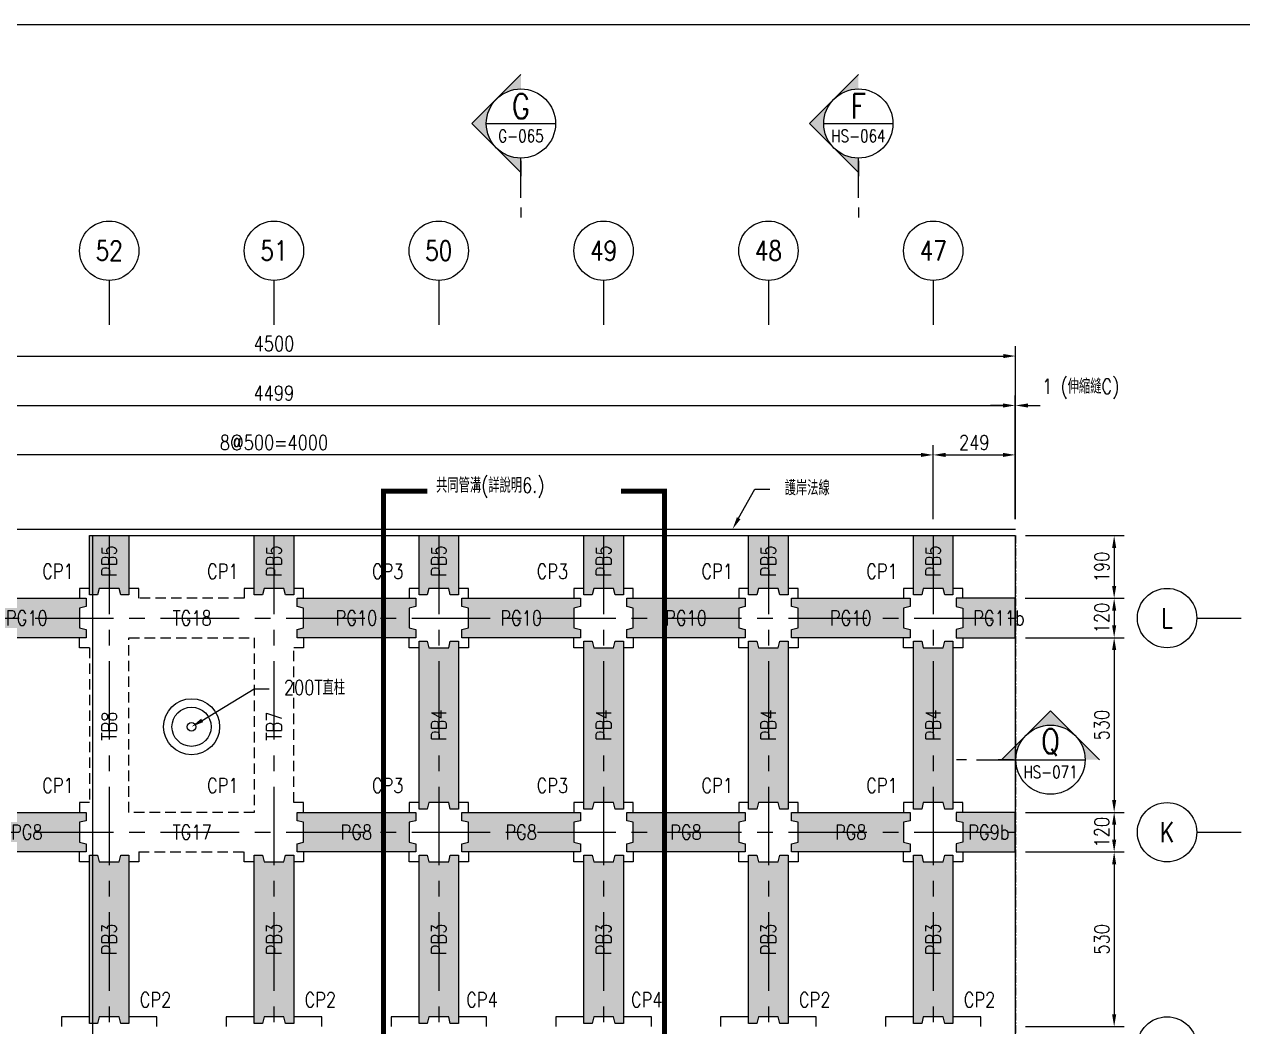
# Model space of a CAD drawing. Extents: x -3697 to 31808, y -9561 to -1274.
# Drawn here: x 22544 to 26240, y -4315 to -1274 of the extents above; entities that cross this region are included whole.
import ezdxf
from ezdxf import colors
from ezdxf.entities.mleader import LeaderData, LeaderLine
from ezdxf.enums import TextEntityAlignment as Align
from ezdxf.math import Vec2, Vec3

# ---------------------------------------------------------------- set-up
doc = ezdxf.new("R2010")
doc.units = 0
doc.header["$LTSCALE"] = 0.05
doc.linetypes.add('CENTER', pattern=[50.8, 31.75, -6.35, 6.35, -6.35])
doc.linetypes.add('DASHED', pattern=[19.05, 12.7, -6.35])
doc.layers.get('0').update_dxf_attribs({"linetype": 'CONTINUOUS'})
doc.layers.get('Defpoints').update_dxf_attribs({"linetype": 'CONTINUOUS'})
for name, color, linetype in [('DIM_03', 1, 'CONTINUOUS'), ('HB_0', 7, 'CONTINUOUS'), ('HB_DIM', 1, 'CONTINUOUS'), ('HB_SYMBOLS', 7, 'CONTINUOUS'), ('場鑄梁', 4, 'CONTINUOUS'), ('場鑄梁_TXT', 2, 'CONTINUOUS'), ('場鑄梁_虛線', 4, 'CONTINUOUS'), ('底圖', 7, 'CONTINUOUS'), ('直柱', 5, 'CONTINUOUS'), ('預鑄梁', 7, 'CONTINUOUS'), ('預鑄梁_HATCH', 253, 'CONTINUOUS'), ('預鑄梁_TXT', 2, 'CONTINUOUS'), ('預鑄梁_外緣', 7, 'CONTINUOUS'), ('預鑄樁帽', 6, 'CONTINUOUS'), ('預鑄樁帽_TXT', 2, 'CONTINUOUS')]:
    doc.layers.add(name, color=color, linetype=linetype)
doc.layers.get('預鑄樁帽').off()
doc.styles.get("Standard").update_dxf_attribs({"font": 'ROMANS.shx', "width": 0.8, "bigfont": 'lchinap.shx'})
doc.styles.add('結構平面-V3$0$STANDARD', font='ROMANS', dxfattribs={"width": 0.8, "bigfont": 'LCHINA.shx'})
doc.dimstyles.new('150cm', dxfattribs={"dimscale": 15, "dimtxt": 3, "dimasz": 2.5, "dimexe": 2, "dimexo": 2, "dimgap": 1, "dimtad": 1, "dimdsep": 46, "dimtxsty": 'Standard', "dimcen": 0, "dimclrt": 2, "dimadec": 0, "dimazin": 0, "dimtfac": 1, "dimtix": 1, "dimtmove": 2, "dimatfit": 3, "dimfxl": 0, "dimtolj": 1, "dimtzin": 0, "dimarcsym": 0})

# ---------------------------------------------------------------- blocks, each defined once
blk = doc.blocks.new('*D70')
at = {"layer": 'Defpoints', "color": 0}
for p in [(25549.9, -2580.3), (25300.9, -2805.3), (25549.9, -2805.3)]:
    blk.add_point(p, dxfattribs=at)
at = {"layer": 'HB_DIM', "color": 0, "lineweight": -2}
for p, q in [((25300.9, -2775.3), (25300.9, -2550.3)), ((25549.9, -2775.3), (25549.9, -2550.3)), ((25338.4, -2580.3), (25512.4, -2580.3))]:
    blk.add_line(p, q, dxfattribs=at)
at = {"layer": 'HB_DIM', "color": 0}
for points in [[(25338.4, -2574.1), (25338.4, -2586.6), (25300.9, -2580.3)], [(25512.4, -2574.1), (25512.4, -2586.6), (25549.9, -2580.3)]]:
    blk.add_solid(points, dxfattribs=at)
at = {"layer": 'HB_DIM', "color": 2, "insert": (25425.4, -2542.8), "char_height": 45, "attachment_point": 5}
blk.add_mtext('\\A1;249', dxfattribs=at)
blk = doc.blocks.new('*D71')
at = {"layer": 'Defpoints', "color": 0}
for p in [(25549.9, -2430.3), (21050.9, -2805.3), (25549.9, -2805.3)]:
    blk.add_point(p, dxfattribs=at)
at = {"layer": 'HB_DIM', "color": 0, "lineweight": -2}
for p, q in [((21050.9, -2775.3), (21050.9, -2400.3)), ((25549.9, -2775.3), (25549.9, -2400.3)), ((21088.4, -2430.3), (25512.4, -2430.3))]:
    blk.add_line(p, q, dxfattribs=at)
at = {"layer": 'HB_DIM', "color": 0}
for points in [[(21088.4, -2424.1), (21088.4, -2436.6), (21050.9, -2430.3)], [(25512.4, -2424.1), (25512.4, -2436.6), (25549.9, -2430.3)]]:
    blk.add_solid(points, dxfattribs=at)
at = {"layer": 'HB_DIM', "color": 2, "insert": (23300.4, -2392.8), "char_height": 45, "attachment_point": 5}
blk.add_mtext('\\A1;4499', dxfattribs=at)
blk = doc.blocks.new('*D72')
at = {"layer": 'Defpoints', "color": 0}
for p in [(25550.9, -2430.3), (25549.9, -2805.3), (25550.9, -2805.3)]:
    blk.add_point(p, dxfattribs=at)
at = {"layer": 'HB_DIM', "color": 0, "lineweight": -2}
for p, q in [((25549.9, -2775.3), (25549.9, -2400.3)), ((25550.9, -2775.3), (25550.9, -2400.3)), ((25512.4, -2430.3), (25474.9, -2430.3)), ((25549.9, -2430.3), (25550.9, -2430.3)), ((25588.4, -2430.3), (25625.9, -2430.3))]:
    blk.add_line(p, q, dxfattribs=at)
at = {"layer": 'HB_DIM', "color": 0}
for points in [[(25512.4, -2424.1), (25512.4, -2436.6), (25549.9, -2430.3)], [(25588.4, -2424.1), (25588.4, -2436.6), (25550.9, -2430.3)]]:
    blk.add_solid(points, dxfattribs=at)
at = {"layer": 'HB_DIM', "color": 2, "insert": (25748.5, -2379.7), "char_height": 45, "attachment_point": 5}
blk.add_mtext('\\A1;1 (伸縮縫C)', dxfattribs=at)
blk = doc.blocks.new('*D73')
at = {"layer": 'Defpoints', "color": 0}
for p in [(25550.9, -2280.3), (21050.9, -2805.3), (25550.9, -2805.3)]:
    blk.add_point(p, dxfattribs=at)
at = {"layer": 'HB_DIM', "color": 0, "lineweight": -2}
for p, q in [((21050.9, -2775.3), (21050.9, -2250.3)), ((25550.9, -2775.3), (25550.9, -2250.3)), ((21088.4, -2280.3), (25513.4, -2280.3))]:
    blk.add_line(p, q, dxfattribs=at)
at = {"layer": 'HB_DIM', "color": 0}
for points in [[(21088.4, -2274.1), (21088.4, -2286.6), (21050.9, -2280.3)], [(25513.4, -2274.1), (25513.4, -2286.6), (25550.9, -2280.3)]]:
    blk.add_solid(points, dxfattribs=at)
at = {"layer": 'HB_DIM', "color": 2, "insert": (23300.9, -2242.8), "char_height": 45, "attachment_point": 5}
blk.add_mtext('\\A1;4500', dxfattribs=at)
blk = doc.blocks.new('*D84')
at = {"layer": 'Defpoints', "color": 0}
for p in [(21300.9, -2580.3), (21300.9, -2805.3), (25300.9, -2805.3)]:
    blk.add_point(p, dxfattribs=at)
at = {"layer": 'HB_DIM', "color": 0, "lineweight": -2}
for p, q in [((21300.9, -2775.3), (21300.9, -2550.3)), ((25300.9, -2775.3), (25300.9, -2550.3)), ((25263.4, -2580.3), (21338.4, -2580.3))]:
    blk.add_line(p, q, dxfattribs=at)
at = {"layer": 'HB_DIM', "color": 0}
for points in [[(21338.4, -2574.1), (21338.4, -2586.6), (21300.9, -2580.3)], [(25263.4, -2574.1), (25263.4, -2586.6), (25300.9, -2580.3)]]:
    blk.add_solid(points, dxfattribs=at)
at = {"layer": 'HB_DIM', "color": 2, "insert": (23300.9, -2542.8), "char_height": 45, "attachment_point": 5}
blk.add_mtext('\\A1;8@500=4000', dxfattribs=at)
blk = doc.blocks.new('*D178')
at = {"layer": 'Defpoints', "color": 0}
for p in [(25550.9, -2825.3), (25549.9, -3015.3), (25849.9, -3015.3)]:
    blk.add_point(p, dxfattribs=at)
at = {"layer": 'HB_DIM', "color": 0, "lineweight": -2}
for p, q in [((25580.9, -2825.3), (25879.9, -2825.3)), ((25849.9, -2862.8), (25849.9, -2977.8)), ((25579.9, -3015.3), (25879.9, -3015.3))]:
    blk.add_line(p, q, dxfattribs=at)
at = {"layer": 'HB_DIM', "color": 0}
for points in [[(25843.7, -2862.8), (25856.2, -2862.8), (25849.9, -2825.3)], [(25843.7, -2977.8), (25856.2, -2977.8), (25849.9, -3015.3)]]:
    blk.add_solid(points, dxfattribs=at)
at = {"layer": 'HB_DIM', "color": 2, "insert": (25812.4, -2920.3), "char_height": 45, "attachment_point": 5, "rotation": 90}
blk.add_mtext('\\A1;190', dxfattribs=at)
blk = doc.blocks.new('*D179')
at = {"layer": 'Defpoints', "color": 0}
for p in [(25549.9, -3015.3), (25550.9, -3135.3), (25849.9, -3135.3)]:
    blk.add_point(p, dxfattribs=at)
at = {"layer": 'HB_DIM', "color": 0, "lineweight": -2}
for p, q in [((25579.9, -3015.3), (25879.9, -3015.3)), ((25849.9, -3052.8), (25849.9, -3097.8)), ((25580.9, -3135.3), (25879.9, -3135.3))]:
    blk.add_line(p, q, dxfattribs=at)
at = {"layer": 'HB_DIM', "color": 0}
for points in [[(25843.7, -3052.8), (25856.2, -3052.8), (25849.9, -3015.3)], [(25843.7, -3097.8), (25856.2, -3097.8), (25849.9, -3135.3)]]:
    blk.add_solid(points, dxfattribs=at)
at = {"layer": 'HB_DIM', "color": 2, "insert": (25812.4, -3075.3), "char_height": 45, "attachment_point": 5, "rotation": 90}
blk.add_mtext('\\A1;120', dxfattribs=at)
blk = doc.blocks.new('*D180')
at = {"layer": 'Defpoints', "color": 0}
for p in [(25550.9, -3135.3), (25550.9, -3665.3), (25849.9, -3665.3)]:
    blk.add_point(p, dxfattribs=at)
at = {"layer": 'HB_DIM', "color": 0, "lineweight": -2}
for p, q in [((25580.9, -3135.3), (25879.9, -3135.3)), ((25849.9, -3172.8), (25849.9, -3627.8)), ((25580.9, -3665.3), (25879.9, -3665.3))]:
    blk.add_line(p, q, dxfattribs=at)
at = {"layer": 'HB_DIM', "color": 0}
for points in [[(25843.7, -3172.8), (25856.2, -3172.8), (25849.9, -3135.3)], [(25843.7, -3627.8), (25856.2, -3627.8), (25849.9, -3665.3)]]:
    blk.add_solid(points, dxfattribs=at)
at = {"layer": 'HB_DIM', "color": 2, "insert": (25812.4, -3400.3), "char_height": 45, "attachment_point": 5, "rotation": 90}
blk.add_mtext('\\A1;530', dxfattribs=at)
blk = doc.blocks.new('*D181')
at = {"layer": 'Defpoints', "color": 0}
for p in [(25550.9, -3665.3), (25550.9, -3785.3), (25849.9, -3785.3)]:
    blk.add_point(p, dxfattribs=at)
at = {"layer": 'HB_DIM', "color": 0, "lineweight": -2}
for p, q in [((25580.9, -3665.3), (25879.9, -3665.3)), ((25849.9, -3702.8), (25849.9, -3747.8)), ((25580.9, -3785.3), (25879.9, -3785.3))]:
    blk.add_line(p, q, dxfattribs=at)
at = {"layer": 'HB_DIM', "color": 0}
for points in [[(25843.7, -3702.8), (25856.2, -3702.8), (25849.9, -3665.3)], [(25843.7, -3747.8), (25856.2, -3747.8), (25849.9, -3785.3)]]:
    blk.add_solid(points, dxfattribs=at)
at = {"layer": 'HB_DIM', "color": 2, "insert": (25812.4, -3725.3), "char_height": 45, "attachment_point": 5, "rotation": 90}
blk.add_mtext('\\A1;120', dxfattribs=at)
blk = doc.blocks.new('*D182')
at = {"layer": 'Defpoints', "color": 0}
for p in [(25550.9, -3785.3), (25550.9, -4315.3), (25849.9, -4315.3)]:
    blk.add_point(p, dxfattribs=at)
at = {"layer": 'HB_DIM', "color": 0, "lineweight": -2}
for p, q in [((25580.9, -3785.3), (25879.9, -3785.3)), ((25849.9, -3822.8), (25849.9, -4277.8)), ((25580.9, -4315.3), (25879.9, -4315.3))]:
    blk.add_line(p, q, dxfattribs=at)
at = {"layer": 'HB_DIM', "color": 0}
for points in [[(25843.7, -3822.8), (25856.2, -3822.8), (25849.9, -3785.3)], [(25843.7, -4277.8), (25856.2, -4277.8), (25849.9, -4315.3)]]:
    blk.add_solid(points, dxfattribs=at)
at = {"layer": 'HB_DIM', "color": 2, "insert": (25812.4, -4050.3), "char_height": 45, "attachment_point": 5, "rotation": 90}
blk.add_mtext('\\A1;530', dxfattribs=at)
blk = doc.blocks.new('gr_t')
at = {"layer": 'HB_SYMBOLS', "color": 4, "linetype": 'Continuous'}
blk.add_line((0, -6), (0, -15), dxfattribs=at)
blk.add_circle((0, 0), 6, dxfattribs=at)
at = {"layer": 'HB_SYMBOLS', "color": 4, "linetype": 'Continuous', "width": 0.8}
blk.add_attdef('A', text='', height=4.5, dxfattribs=at).set_placement((0, 0), align=Align.MIDDLE)
blk = doc.blocks.new('Boll200T')
at = {"color": 0, "linetype": 'Continuous'}
for radius in [0.85, 0.13]:
    blk.add_circle((0, 0), radius, dxfattribs=at)
at = {"color": 0}
blk.add_circle((0, 0), 0.595, dxfattribs=at)
blk = doc.blocks.new('PG8')
at = {"layer": '預鑄梁_HATCH'}
blk.add_hatch(color=256, dxfattribs=at).paths.add_polyline_path([(0, 25), (0, 0), (360, 0), (360, 25), (340, 30), (340, 90), (360, 95), (360, 120), (0, 120), (0, 95), (20, 90), (20, 30)])
at = {"layer": '預鑄梁', "linetype": 'DASHED', "ltscale": 50}
blk.add_lwpolyline([(0, 0), (0, 25), (20, 30), (20, 90), (0, 95), (0, 120), (360, 120), (360, 95), (340, 90), (340, 30), (360, 25), (360, 0), (0, 0)], dxfattribs=at)
at = {"layer": '預鑄梁_外緣'}
blk.add_lwpolyline([(0, 0), (0, 25), (20, 30), (20, 90), (0, 95), (0, 120), (360, 120), (360, 95), (340, 90), (340, 30), (360, 25), (360, 0), (0, 0)], dxfattribs=at)
at = {"layer": '預鑄梁_TXT', "linetype": 'Continuous', "style": '結構平面-V3$0$STANDARD', "width": 0.8}
blk.add_text('PG8', height=45, rotation=0, dxfattribs=at).set_placement((180, 60), align=Align.MIDDLE)
blk = doc.blocks.new('PG10')
at = {"layer": '預鑄梁_HATCH'}
blk.add_hatch(color=256, dxfattribs=at).paths.add_polyline_path([(0, 25), (0, 0), (360, 0), (360, 25), (340, 30), (340, 90), (360, 95), (360, 120), (0, 120), (0, 95), (20, 90), (20, 30)])
at = {"layer": '預鑄梁', "linetype": 'DASHED', "ltscale": 50}
blk.add_lwpolyline([(0, 0), (0, 25), (20, 30), (20, 90), (0, 95), (0, 120), (360, 120), (360, 95), (340, 90), (340, 30), (360, 25), (360, 0), (0, 0)], dxfattribs=at)
at = {"layer": '預鑄梁_外緣'}
blk.add_lwpolyline([(0, 0), (0, 25), (20, 30), (20, 90), (0, 95), (0, 120), (360, 120), (360, 95), (340, 90), (340, 30), (360, 25), (360, 0), (0, 0)], dxfattribs=at)
at = {"layer": '預鑄梁_TXT', "linetype": 'Continuous', "style": '結構平面-V3$0$STANDARD', "width": 0.8}
blk.add_text('PG10', height=45, rotation=0, dxfattribs=at).set_placement((180, 60), align=Align.MIDDLE)
blk = doc.blocks.new('PB3')
at = {"layer": '預鑄梁_HATCH'}
blk.add_hatch(color=256, dxfattribs=at).paths.add_polyline_path([(-25, 0), (0, 0), (0, 510), (-25, 510), (-30, 490), (-90, 490), (-95, 510), (-120, 510), (-120, 0), (-95, 0), (-90, 20), (-30, 20)])
at = {"layer": '預鑄梁', "linetype": 'DASHED', "ltscale": 50}
blk.add_lwpolyline([(0, 0), (-25, 0), (-30, 20), (-90, 20), (-95, 0), (-120, 0), (-120, 510), (-95, 510), (-90, 490), (-30, 490), (-25, 510), (0, 510), (0, 0)], dxfattribs=at)
at = {"layer": '預鑄梁_外緣'}
blk.add_lwpolyline([(0, 0), (-25, 0), (-30, 20), (-90, 20), (-95, 0), (-120, 0), (-120, 510), (-95, 510), (-90, 490), (-30, 490), (-25, 510), (0, 510), (0, 0)], dxfattribs=at)
at = {"layer": '預鑄梁_TXT', "linetype": 'Continuous', "style": '結構平面-V3$0$STANDARD', "width": 0.8}
blk.add_text('PB3', height=45, rotation=90, dxfattribs=at).set_placement((-60, 255), align=Align.MIDDLE)
blk = doc.blocks.new('PB4')
at = {"layer": '預鑄梁_HATCH'}
blk.add_hatch(color=256, dxfattribs=at).paths.add_polyline_path([(-25, 0), (0, 0), (0, 510), (-25, 510), (-30, 490), (-90, 490), (-95, 510), (-120, 510), (-120, 0), (-95, 0), (-90, 20), (-30, 20)])
at = {"layer": '預鑄梁', "linetype": 'DASHED', "ltscale": 50}
blk.add_lwpolyline([(0, 0), (-25, 0), (-30, 20), (-90, 20), (-95, 0), (-120, 0), (-120, 510), (-95, 510), (-90, 490), (-30, 490), (-25, 510), (0, 510), (0, 0)], dxfattribs=at)
at = {"layer": '預鑄梁_外緣'}
blk.add_lwpolyline([(0, 0), (-25, 0), (-30, 20), (-90, 20), (-95, 0), (-120, 0), (-120, 510), (-95, 510), (-90, 490), (-30, 490), (-25, 510), (0, 510), (0, 0)], dxfattribs=at)
at = {"layer": '預鑄梁_TXT', "linetype": 'Continuous', "style": '結構平面-V3$0$STANDARD', "width": 0.8}
blk.add_text('PB4', height=45, rotation=90, dxfattribs=at).set_placement((-60, 255), align=Align.MIDDLE)
blk = doc.blocks.new('PB5')
at = {"layer": '預鑄梁_HATCH'}
blk.add_hatch(color=256, dxfattribs=at).paths.add_polyline_path([(0, 180), (-120, 180), (-120, 0), (-95, 0), (-90, 20), (-30, 20), (-25, 0), (0, 0)])
at = {"layer": '預鑄梁', "linetype": 'DASHED', "ltscale": 50}
blk.add_lwpolyline([(0, 0), (-25, 0), (-30, 20), (-90, 20), (-95, 0), (-120, 0), (-120, 180), (0, 180), (0, 0)], dxfattribs=at)
at = {"layer": '預鑄梁_外緣'}
blk.add_lwpolyline([(0, 0), (-25, 0), (-30, 20), (-90, 20), (-95, 0), (-120, 0), (-120, 180), (0, 180), (0, 0)], dxfattribs=at)
at = {"layer": '預鑄梁_TXT', "linetype": 'Continuous', "style": '結構平面-V3$0$STANDARD', "width": 0.8}
blk.add_text('PB5', height=45, rotation=90, dxfattribs=at).set_placement((-60, 102.7), align=Align.MIDDLE)
blk = doc.blocks.new('CP1')
at = {"layer": '預鑄樁帽_TXT', "linetype": 'Continuous', "width": 0.8}
blk.add_text('CP1', height=45, dxfattribs=at).set_placement((-255.3, 241.6), align=Align.MIDDLE)
blk = doc.blocks.new('CP3')
at = {"layer": '預鑄樁帽_TXT', "linetype": 'Continuous', "width": 0.8}
blk.add_text('CP3', height=45, dxfattribs=at).set_placement((-255.3, 241.6), align=Align.MIDDLE)
blk = doc.blocks.new('CP4')
at = {"layer": '預鑄樁帽_TXT', "linetype": 'Continuous', "width": 0.8}
blk.add_text('CP4', height=45, dxfattribs=at).set_placement((-24.1, 241.6), align=Align.MIDDLE)
blk = doc.blocks.new('CP2')
at = {"layer": '預鑄樁帽_TXT', "linetype": 'Continuous', "width": 0.8}
blk.add_text('CP2', height=45, dxfattribs=at).set_placement((-14.5, 241.6), align=Align.MIDDLE)
blk = doc.blocks.new('PG9b')
at = {"layer": '預鑄梁_HATCH'}
blk.add_hatch(color=256, dxfattribs=at).paths.add_polyline_path([(0, 120), (0, 0), (-179, 0), (-179, 25), (-159, 30), (-159, 90), (-179, 95), (-179, 120)])
at = {"layer": '預鑄梁', "linetype": 'DASHED', "ltscale": 50}
blk.add_lwpolyline([(0, 0), (0, 120), (-179, 120), (-179, 95), (-159, 90), (-159, 30), (-179, 25), (-179, 0)], close=True, dxfattribs=at)
at = {"layer": '預鑄梁_外緣'}
blk.add_lwpolyline([(0, 0), (0, 120), (-179, 120), (-179, 95), (-159, 90), (-159, 30), (-179, 25), (-179, 0)], close=True, dxfattribs=at)
at = {"layer": '預鑄梁_TXT', "linetype": 'Continuous', "style": '結構平面-V3$0$STANDARD', "width": 0.8}
blk.add_text('PG9b', height=45, rotation=360, dxfattribs=at).set_placement((-80.1, 60), align=Align.MIDDLE)
blk = doc.blocks.new('PG11b')
at = {"layer": '預鑄梁_HATCH'}
blk.add_hatch(color=256, dxfattribs=at).paths.add_polyline_path([(0, 120), (0, 0), (-179, 0), (-179, 25), (-159, 30), (-159, 90), (-179, 95), (-179, 120)])
at = {"layer": '預鑄梁', "linetype": 'DASHED', "ltscale": 50}
blk.add_lwpolyline([(0, 0), (0, 120), (-179, 120), (-179, 95), (-159, 90), (-159, 30), (-179, 25), (-179, 0)], close=True, dxfattribs=at)
at = {"layer": '預鑄梁_外緣'}
blk.add_lwpolyline([(0, 0), (0, 120), (-179, 120), (-179, 95), (-159, 90), (-159, 30), (-179, 25), (-179, 0)], close=True, dxfattribs=at)
at = {"layer": '預鑄梁_TXT', "linetype": 'Continuous', "style": '結構平面-V3$0$STANDARD', "width": 0.8}
blk.add_text('PG11b', height=45, rotation=360, dxfattribs=at).set_placement((-49.5, 60), align=Align.MIDDLE)
blk = doc.blocks.new('SEC2U0-n')
at = {"color": 2, "linetype": 'Continuous'}
for p, q in [((-9.9, 0), (0, 9.9)), ((0, 9.9), (9.9, 0)), ((-7.51, 0), (-10.62, 0))]:
    blk.add_line(p, q, dxfattribs=at)
at = {"color": 3}
for p, q in [((-17, 0), (-19, 0)), ((-15, 0), (-7, 0))]:
    blk.add_line(p, q, dxfattribs=at)
at = {"color": 2, "linetype": 'Continuous'}
blk.add_circle((0, 0), 7, dxfattribs=at)
for points in [[(0, 9.9), (-3.5, 6.06), (-4.95, 4.95), (-4.26, 5.55)], [(0, 9.9), (-1.81, 6.76), (-3.5, 6.06), (-1.81, 6.76)], [(0, 9.9), (0, 7), (-1.81, 6.76), (-0.91, 6.94)], [(0, 9.9), (3.5, 6.06), (4.95, 4.95), (4.26, 5.55)], [(0, 9.9), (1.81, 6.76), (3.5, 6.06), (1.81, 6.76)], [(0, 9.9), (0, 7), (1.81, 6.76), (0.91, 6.94)], [(-9.9, 0), (-6.06, 3.5), (-4.95, 4.95), (-5.55, 4.26)], [(9.9, 0), (6.06, 3.5), (4.95, 4.95), (5.55, 4.26)], [(-9.9, 0), (-6.76, 1.81), (-6.06, 3.5), (-6.76, 1.81)], [(9.9, 0), (6.76, 1.81), (6.06, 3.5), (6.76, 1.81)], [(-9.9, 0), (-7, 0), (-6.76, 1.81), (-6.94, 0.91)], [(9.9, 0), (7, 0), (6.76, 1.81), (6.94, 0.91)]]:
    blk.add_solid(points, dxfattribs=at)
blk = doc.blocks.new('ST-n')
at = {"color": 2}
blk.add_line((-7, 0), (7, 0), dxfattribs=at)
blk.add_circle((0, 0), 7, dxfattribs=at)
at = {"color": 3, "width": 0.8}
blk.add_attdef('A', text='', height=4.5, dxfattribs=at).set_placement((0, 3.5), align=Align.MIDDLE)
at = {"color": 1, "width": 0.8}
blk.add_attdef('HB2002', text='', height=2.5, dxfattribs=at).set_placement((0, -2.5), align=Align.MIDDLE)
blk = doc.blocks.new('碼頭結構總配置圖')
at = {"layer": 'Defpoints', "color": 217}
blk.add_lwpolyline([(31807.6, -8226.3), (28815.1, -8226.3), (28815.1, -9561.3), (19972.6, -9561.3), (19972.6, -1273.8), (31807.6, -1273.8)], close=True, dxfattribs=at)
at = {"layer": '場鑄梁', "linetype": 'DASHED', "ltscale": 50}
for p, q in [((23210.9, -3015.3), (22890.9, -3015.3)), ((22740.9, -3165.3), (22740.9, -3635.3)), ((23360.9, -3635.3), (23360.9, -3165.3)), ((22890.9, -3785.3), (23210.9, -3785.3))]:
    blk.add_line(p, q, dxfattribs=at)
at = {"layer": '場鑄梁'}
for points in [[(22740.9, -2985.3), (22710.9, -2985.3), (22710.9, -3015.3)], [(22890.9, -3015.3), (22890.9, -2985.3), (22860.9, -2985.3)], [(23240.9, -2985.3), (23210.9, -2985.3), (23210.9, -3015.3)], [(23390.9, -3015.3), (23390.9, -2985.3), (23360.9, -2985.3)], [(23740.9, -2985.3), (23710.9, -2985.3), (23710.9, -3015.3)], [(23890.9, -3015.3), (23890.9, -2985.3), (23860.9, -2985.3)], [(24240.9, -2985.3), (24210.9, -2985.3), (24210.9, -3015.3)], [(24390.9, -3015.3), (24390.9, -2985.3), (24360.9, -2985.3)], [(24740.9, -2985.3), (24710.9, -2985.3), (24710.9, -3015.3)], [(24890.9, -3015.3), (24890.9, -2985.3), (24860.9, -2985.3)], [(25240.9, -2985.3), (25210.9, -2985.3), (25210.9, -3015.3)], [(25390.9, -3015.3), (25390.9, -2985.3), (25360.9, -2985.3)], [(22740.9, -3165.3), (22710.9, -3165.3), (22710.9, -3135.3)], [(23390.9, -3135.3), (23390.9, -3165.3), (23360.9, -3165.3)], [(23740.9, -3165.3), (23710.9, -3165.3), (23710.9, -3135.3)], [(23890.9, -3135.3), (23890.9, -3165.3), (23860.9, -3165.3)], [(24240.9, -3165.3), (24210.9, -3165.3), (24210.9, -3135.3)], [(24390.9, -3135.3), (24390.9, -3165.3), (24360.9, -3165.3)], [(24740.9, -3165.3), (24710.9, -3165.3), (24710.9, -3135.3)], [(24890.9, -3135.3), (24890.9, -3165.3), (24860.9, -3165.3)], [(25240.9, -3165.3), (25210.9, -3165.3), (25210.9, -3135.3)], [(25390.9, -3135.3), (25390.9, -3165.3), (25360.9, -3165.3)], [(22740.9, -3635.3), (22710.9, -3635.3), (22710.9, -3665.3)], [(23390.9, -3665.3), (23390.9, -3635.3), (23360.9, -3635.3)], [(23740.9, -3635.3), (23710.9, -3635.3), (23710.9, -3665.3)], [(23890.9, -3665.3), (23890.9, -3635.3), (23860.9, -3635.3)], [(24240.9, -3635.3), (24210.9, -3635.3), (24210.9, -3665.3)], [(24390.9, -3665.3), (24390.9, -3635.3), (24360.9, -3635.3)], [(24740.9, -3635.3), (24710.9, -3635.3), (24710.9, -3665.3)], [(24890.9, -3665.3), (24890.9, -3635.3), (24860.9, -3635.3)], [(25240.9, -3635.3), (25210.9, -3635.3), (25210.9, -3665.3)], [(25390.9, -3665.3), (25390.9, -3635.3), (25360.9, -3635.3)], [(22740.9, -3815.3), (22710.9, -3815.3), (22710.9, -3785.3)], [(22890.9, -3785.3), (22890.9, -3815.3), (22860.9, -3815.3)], [(23240.9, -3815.3), (23210.9, -3815.3), (23210.9, -3785.3)], [(23390.9, -3785.3), (23390.9, -3815.3), (23360.9, -3815.3)], [(23740.9, -3815.3), (23710.9, -3815.3), (23710.9, -3785.3)], [(23890.9, -3785.3), (23890.9, -3815.3), (23860.9, -3815.3)], [(24240.9, -3815.3), (24210.9, -3815.3), (24210.9, -3785.3)], [(24390.9, -3785.3), (24390.9, -3815.3), (24360.9, -3815.3)], [(24740.9, -3815.3), (24710.9, -3815.3), (24710.9, -3785.3)], [(24890.9, -3785.3), (24890.9, -3815.3), (24860.9, -3815.3)], [(25240.9, -3815.3), (25210.9, -3815.3), (25210.9, -3785.3)], [(25390.9, -3785.3), (25390.9, -3815.3), (25360.9, -3815.3)], [(22740.9, -4285.3), (22655.9, -4285.3), (22655.9, -4315.3)], [(22945.9, -4315.3), (22945.9, -4285.3), (22860.9, -4285.3)], [(23240.9, -4285.3), (23155.9, -4285.3), (23155.9, -4315.3)], [(23445.9, -4315.3), (23445.9, -4285.3), (23360.9, -4285.3)], [(23740.9, -4285.3), (23655.9, -4285.3), (23655.9, -4315.3)], [(23945.9, -4315.3), (23945.9, -4285.3), (23860.9, -4285.3)], [(24240.9, -4285.3), (24155.9, -4285.3), (24155.9, -4315.3)], [(24445.9, -4315.3), (24445.9, -4285.3), (24360.9, -4285.3)], [(24740.9, -4285.3), (24655.9, -4285.3), (24655.9, -4315.3)], [(24945.9, -4315.3), (24945.9, -4285.3), (24860.9, -4285.3)], [(25240.9, -4285.3), (25155.9, -4285.3), (25155.9, -4315.3)], [(25445.9, -4315.3), (25445.9, -4285.3), (25360.9, -4285.3)]]:
    blk.add_lwpolyline(points, dxfattribs=at)
at = {"layer": '場鑄梁', "linetype": 'DASHED', "ltscale": 50}
blk.add_lwpolyline([(23240.9, -3665.3), (22860.9, -3665.3), (22860.9, -3135.3), (23240.9, -3135.3)], close=True, dxfattribs=at)
at = {"layer": '場鑄梁_虛線', "linetype": 'DASHED', "ltscale": 50}
for p, q in [((23210.9, -3015.3), (22890.9, -3015.3)), ((22740.9, -3165.3), (22740.9, -3635.3)), ((23360.9, -3635.3), (23360.9, -3165.3)), ((22890.9, -3785.3), (23210.9, -3785.3))]:
    blk.add_line(p, q, dxfattribs=at)
for points in [[(22740.9, -2985.3), (22710.9, -2985.3), (22710.9, -3015.3)], [(22890.9, -3015.3), (22890.9, -2985.3), (22860.9, -2985.3)], [(23240.9, -2985.3), (23210.9, -2985.3), (23210.9, -3015.3)], [(23390.9, -3015.3), (23390.9, -2985.3), (23360.9, -2985.3)], [(23740.9, -2985.3), (23710.9, -2985.3), (23710.9, -3015.3)], [(23890.9, -3015.3), (23890.9, -2985.3), (23860.9, -2985.3)], [(24240.9, -2985.3), (24210.9, -2985.3), (24210.9, -3015.3)], [(24390.9, -3015.3), (24390.9, -2985.3), (24360.9, -2985.3)], [(24740.9, -2985.3), (24710.9, -2985.3), (24710.9, -3015.3)], [(24890.9, -3015.3), (24890.9, -2985.3), (24860.9, -2985.3)], [(25240.9, -2985.3), (25210.9, -2985.3), (25210.9, -3015.3)], [(25390.9, -3015.3), (25390.9, -2985.3), (25360.9, -2985.3)], [(22740.9, -3165.3), (22710.9, -3165.3), (22710.9, -3135.3)], [(23390.9, -3135.3), (23390.9, -3165.3), (23360.9, -3165.3)], [(23740.9, -3165.3), (23710.9, -3165.3), (23710.9, -3135.3)], [(23890.9, -3135.3), (23890.9, -3165.3), (23860.9, -3165.3)], [(24240.9, -3165.3), (24210.9, -3165.3), (24210.9, -3135.3)], [(24390.9, -3135.3), (24390.9, -3165.3), (24360.9, -3165.3)], [(24740.9, -3165.3), (24710.9, -3165.3), (24710.9, -3135.3)], [(24890.9, -3135.3), (24890.9, -3165.3), (24860.9, -3165.3)], [(25240.9, -3165.3), (25210.9, -3165.3), (25210.9, -3135.3)], [(25390.9, -3135.3), (25390.9, -3165.3), (25360.9, -3165.3)], [(22740.9, -3635.3), (22710.9, -3635.3), (22710.9, -3665.3)], [(23390.9, -3665.3), (23390.9, -3635.3), (23360.9, -3635.3)], [(23740.9, -3635.3), (23710.9, -3635.3), (23710.9, -3665.3)], [(23890.9, -3665.3), (23890.9, -3635.3), (23860.9, -3635.3)], [(24240.9, -3635.3), (24210.9, -3635.3), (24210.9, -3665.3)], [(24390.9, -3665.3), (24390.9, -3635.3), (24360.9, -3635.3)], [(24740.9, -3635.3), (24710.9, -3635.3), (24710.9, -3665.3)], [(24890.9, -3665.3), (24890.9, -3635.3), (24860.9, -3635.3)], [(25240.9, -3635.3), (25210.9, -3635.3), (25210.9, -3665.3)], [(25390.9, -3665.3), (25390.9, -3635.3), (25360.9, -3635.3)], [(22740.9, -3815.3), (22710.9, -3815.3), (22710.9, -3785.3)], [(22890.9, -3785.3), (22890.9, -3815.3), (22860.9, -3815.3)], [(23240.9, -3815.3), (23210.9, -3815.3), (23210.9, -3785.3)], [(23390.9, -3785.3), (23390.9, -3815.3), (23360.9, -3815.3)], [(23740.9, -3815.3), (23710.9, -3815.3), (23710.9, -3785.3)], [(23890.9, -3785.3), (23890.9, -3815.3), (23860.9, -3815.3)], [(24240.9, -3815.3), (24210.9, -3815.3), (24210.9, -3785.3)], [(24390.9, -3785.3), (24390.9, -3815.3), (24360.9, -3815.3)], [(24740.9, -3815.3), (24710.9, -3815.3), (24710.9, -3785.3)], [(24890.9, -3785.3), (24890.9, -3815.3), (24860.9, -3815.3)], [(25240.9, -3815.3), (25210.9, -3815.3), (25210.9, -3785.3)], [(25390.9, -3785.3), (25390.9, -3815.3), (25360.9, -3815.3)], [(22740.9, -4285.3), (22655.9, -4285.3), (22655.9, -4315.3)], [(22945.9, -4315.3), (22945.9, -4285.3), (22860.9, -4285.3)], [(23240.9, -4285.3), (23155.9, -4285.3), (23155.9, -4315.3)], [(23445.9, -4315.3), (23445.9, -4285.3), (23360.9, -4285.3)], [(23740.9, -4285.3), (23655.9, -4285.3), (23655.9, -4315.3)], [(23945.9, -4315.3), (23945.9, -4285.3), (23860.9, -4285.3)], [(24240.9, -4285.3), (24155.9, -4285.3), (24155.9, -4315.3)], [(24445.9, -4315.3), (24445.9, -4285.3), (24360.9, -4285.3)], [(24740.9, -4285.3), (24655.9, -4285.3), (24655.9, -4315.3)], [(24945.9, -4315.3), (24945.9, -4285.3), (24860.9, -4285.3)], [(25240.9, -4285.3), (25155.9, -4285.3), (25155.9, -4315.3)], [(25445.9, -4315.3), (25445.9, -4285.3), (25360.9, -4285.3)]]:
    blk.add_lwpolyline(points, dxfattribs=at)
blk.add_lwpolyline([(23240.9, -3665.3), (22860.9, -3665.3), (22860.9, -3135.3), (23240.9, -3135.3)], close=True, dxfattribs=at)
at = {"layer": '底圖'}
blk.add_line((21050.9, -2805.3), (25550.9, -2805.3), dxfattribs=at)
at = {"layer": '底圖', "color": 252, "linetype": 'CENTER', "ltscale": 150}
for p, q in [((22800.9, -2825.3), (22800.9, -5805.3)), ((23300.9, -2825.3), (23300.9, -5805.3)), ((23800.9, -2825.3), (23800.9, -5805.3)), ((24300.9, -2825.3), (24300.9, -5805.3)), ((24800.9, -2825.3), (24800.9, -5805.3)), ((25300.9, -2825.3), (25300.9, -5805.3)), ((21051.9, -3075.3), (25550.9, -3075.3)), ((21051.9, -3725.3), (25550.9, -3725.3))]:
    blk.add_line(p, q, dxfattribs=at)
at = {"layer": '底圖', "linetype": 'CENTER', "ltscale": 15}
blk.add_line((25550.9, -2825.3), (25550.9, -5805.3), dxfattribs=at)
at = {"layer": '底圖', "color": 4, "linetype": 'Continuous'}
blk.add_lwpolyline([(25549.9, -2825.3), (25549.9, -5805.3), (22750.9, -5805.3), (22750.9, -2825.3), (25549.9, -2825.3)], dxfattribs=at)
at = {"layer": 'DIM_03', "xscale": 14.99999999999999, "yscale": 14.99999999999999, "zscale": 14.99999999999999}
for p, rotation in [((24050.1, -1574.8), 90.00000086103375), ((25073.9, -1574.8), 90.00000086103375), ((25656.8, -3505.3), 8.610337444451461e-07)]:
    blk.add_blockref('SEC2U0-n', p, dxfattribs=dict(at, rotation=rotation))
at = {"layer": 'DIM_03', "linetype": 'Continuous'}
ref = blk.add_blockref('ST-n', (24050.1, -1574.8), dxfattribs=dict(at, xscale=14.99999999999999, yscale=14.99999999999999, zscale=14.99999999999999, rotation=7.778254040857746e-07))
ref.add_attrib('HB2002', 'G-065', dxfattribs={"layer": '0', "color": 1, "height": 37.5, "rotation": 360, "width": 0.8}).set_placement((24050.1, -1612.3), align=Align.MIDDLE)
ref.add_attrib('A', 'G', dxfattribs={"layer": '0', "color": 3, "height": 75, "rotation": 360, "width": 0.8}).set_placement((24050.1, -1522.3), align=Align.MIDDLE)
ref = blk.add_blockref('ST-n', (25073.9, -1574.8), dxfattribs=dict(at, xscale=14.99999999999999, yscale=14.99999999999999, zscale=14.99999999999999, rotation=7.778254040857746e-07))
ref.add_attrib('HB2002', 'HS-064', dxfattribs={"layer": '0', "color": 1, "height": 37.5, "rotation": 360, "width": 0.8}).set_placement((25073.9, -1612.3), align=Align.MIDDLE)
ref.add_attrib('A', 'F', dxfattribs={"layer": '0', "color": 3, "height": 75, "rotation": 360, "width": 0.8}).set_placement((25073.9, -1522.3), align=Align.MIDDLE)
ref = blk.add_blockref('ST-n', (25656.8, -3505.3), dxfattribs=dict(at, xscale=14.99999999999999, yscale=14.99999999999999, zscale=14.99999999999999, rotation=7.778253450905704e-07))
ref.add_attrib('HB2002', 'HS-071', dxfattribs={"layer": '0', "color": 1, "height": 37.5, "rotation": 360, "width": 0.8}).set_placement((25656.8, -3542.8), align=Align.MIDDLE)
ref.add_attrib('A', 'Q', dxfattribs={"layer": '0', "color": 3, "height": 75, "rotation": 360, "width": 0.8}).set_placement((25656.8, -3452.8), align=Align.MIDDLE)
at = {"layer": '底圖'}
ref = blk.add_blockref('gr_t', (22800.9, -1960.6), dxfattribs=dict(at, xscale=15, yscale=15, zscale=15))
ref.add_attrib('A', '52', dxfattribs={"layer": 'HB_SYMBOLS', "color": 4, "linetype": 'Continuous', "height": 60, "width": 0.8}).set_placement((22800.9, -1960.6), align=Align.MIDDLE)
ref = blk.add_blockref('gr_t', (23300.9, -1960.6), dxfattribs=dict(at, xscale=15, yscale=15, zscale=15))
ref.add_attrib('A', '51', dxfattribs={"layer": 'HB_SYMBOLS', "color": 4, "linetype": 'Continuous', "height": 60, "width": 0.8}).set_placement((23300.9, -1960.6), align=Align.MIDDLE)
ref = blk.add_blockref('gr_t', (23800.9, -1960.6), dxfattribs=dict(at, xscale=15, yscale=15, zscale=15))
ref.add_attrib('A', '50', dxfattribs={"layer": 'HB_SYMBOLS', "color": 4, "linetype": 'Continuous', "height": 60, "width": 0.8}).set_placement((23800.9, -1960.6), align=Align.MIDDLE)
ref = blk.add_blockref('gr_t', (24300.9, -1960.6), dxfattribs=dict(at, xscale=15, yscale=15, zscale=15))
ref.add_attrib('A', '49', dxfattribs={"layer": 'HB_SYMBOLS', "color": 4, "linetype": 'Continuous', "height": 60, "width": 0.8}).set_placement((24300.9, -1960.6), align=Align.MIDDLE)
ref = blk.add_blockref('gr_t', (24800.9, -1960.6), dxfattribs=dict(at, xscale=15, yscale=15, zscale=15))
ref.add_attrib('A', '48', dxfattribs={"layer": 'HB_SYMBOLS', "color": 4, "linetype": 'Continuous', "height": 60, "width": 0.8}).set_placement((24800.9, -1960.6), align=Align.MIDDLE)
ref = blk.add_blockref('gr_t', (25300.9, -1960.6), dxfattribs=dict(at, xscale=15, yscale=15, zscale=15))
ref.add_attrib('A', '47', dxfattribs={"layer": 'HB_SYMBOLS', "color": 4, "linetype": 'Continuous', "height": 60, "width": 0.8}).set_placement((25300.9, -1960.6), align=Align.MIDDLE)
ref = blk.add_blockref('gr_t', (26010.3, -3075.3), dxfattribs=dict(at, xscale=15, yscale=15, zscale=15, rotation=90))
ref.add_attrib('A', 'L', dxfattribs={"layer": 'HB_SYMBOLS', "color": 4, "linetype": 'Continuous', "height": 60, "width": 0.8}).set_placement((26010.3, -3075.3), align=Align.MIDDLE)
ref = blk.add_blockref('gr_t', (26010.3, -3725.3), dxfattribs=dict(at, xscale=15, yscale=15, zscale=15, rotation=90))
ref.add_attrib('A', 'K', dxfattribs={"layer": 'HB_SYMBOLS', "color": 4, "linetype": 'Continuous', "height": 60, "width": 0.8}).set_placement((26010.3, -3725.3), align=Align.MIDDLE)
ref = blk.add_blockref('gr_t', (26010.3, -4375.3), dxfattribs=dict(at, xscale=15, yscale=15, zscale=15, rotation=90))
ref.add_attrib('A', 'J', dxfattribs={"layer": 'HB_SYMBOLS', "color": 4, "linetype": 'Continuous', "height": 60, "width": 0.8}).set_placement((26010.3, -4375.3), align=Align.MIDDLE)
at = {"layer": '直柱', "linetype": 'Continuous', "xscale": 100, "yscale": 100, "zscale": 100}
blk.add_blockref('Boll200T', (23050.9, -3405.3), dxfattribs=at)
at = {"layer": '預鑄梁'}
for name, p in [('PB5', (22860.9, -3005.3)), ('PB5', (23360.9, -3005.3)), ('PB5', (23860.9, -3005.3)), ('PB5', (24360.9, -3005.3)), ('PB5', (24860.9, -3005.3)), ('PB5', (25360.9, -3005.3)), ('PG10', (22370.9, -3135.3)), ('PG10', (23370.9, -3135.3)), ('PG10', (23870.9, -3135.3)), ('PG10', (24370.9, -3135.3)), ('PG10', (24870.9, -3135.3)), ('PG11b', (25549.9, -3135.3)), ('PB4', (23860.9, -3655.3)), ('PB4', (24360.9, -3655.3)), ('PB4', (24860.9, -3655.3)), ('PB4', (25360.9, -3655.3)), ('PG8', (22370.9, -3785.3)), ('PG8', (23370.9, -3785.3)), ('PG8', (23870.9, -3785.3)), ('PG8', (24370.9, -3785.3)), ('PG8', (24870.9, -3785.3)), ('PG9b', (25549.9, -3785.3)), ('PB3', (22860.9, -4305.3)), ('PB3', (23360.9, -4305.3)), ('PB3', (23860.9, -4305.3)), ('PB3', (24360.9, -4305.3)), ('PB3', (24860.9, -4305.3)), ('PB3', (25360.9, -4305.3))]:
    blk.add_blockref(name, p, dxfattribs=at)
at = {"layer": '預鑄樁帽'}
for name, p in [('CP1', (22900.9, -3175.3)), ('CP1', (23400.9, -3175.3)), ('CP3', (23900.9, -3175.3)), ('CP3', (24400.9, -3175.3)), ('CP1', (24900.9, -3175.3)), ('CP1', (25400.9, -3175.3)), ('CP1', (22900.9, -3825.3)), ('CP1', (23400.9, -3825.3)), ('CP3', (23900.9, -3825.3)), ('CP3', (24400.9, -3825.3)), ('CP1', (24900.9, -3825.3)), ('CP1', (25400.9, -3825.3)), ('CP2', (22955.9, -4475.3)), ('CP2', (23455.9, -4475.3)), ('CP4', (23955.9, -4475.3)), ('CP4', (24455.9, -4475.3)), ('CP2', (24955.9, -4475.3)), ('CP2', (25455.9, -4475.3))]:
    blk.add_blockref(name, p, dxfattribs=at)
at = {"layer": '場鑄梁_TXT', "color": 2, "style": '結構平面-V3$0$STANDARD', "width": 0.8}
for s, rotation, p in [('TG18', 0, (23052.5, -3075.3)), ('TB8', 90, (22800.9, -3403.2)), ('TB7', 90, (23300.9, -3403.2)), ('TG17', 0, (23052.5, -3725.3))]:
    blk.add_text(s, height=45, rotation=rotation, dxfattribs=at).set_placement(p, align=Align.MIDDLE)

msp = doc.modelspace()

# ---------------------------------------------------------------- linework, layer by layer
at = {"layer": 'HB_0', "color": 1, "linetype": 'DASHED', "ltscale": 150, "const_width": 15}
msp.add_lwpolyline([(24353.887, -2690.294), (24485.849, -2690.294), (24485.849, -5858.301), (23633.491, -5858.301), (23633.491, -2690.294), (23766.078, -2690.294)], dxfattribs=at)

# ---------------------------------------------------------------- block references
at = {"layer": 'HB_0'}
msp.add_blockref('碼頭結構總配置圖', (0, 0), dxfattribs=at)

# ---------------------------------------------------------------- texts
at = {"layer": 'HB_DIM', "color": 2, "insert": (23792.624, -2650.128), "char_height": 45, "attachment_point": 1}
msp.add_mtext('共同管溝(詳說明6.)', dxfattribs=at)

# ---------------------------------------------------------------- dimensions: what is measured, and where the dimension line sits
at = {"layer": 'HB_DIM'}
for base, p1, p2, picture, middle in [((25550.926, -2280.327), (21050.926, -2805.327), (25550.926, -2805.327), '*D73', (23300.926, -2242.827)), ((25549.926, -2430.327), (21050.926, -2805.327), (25549.926, -2805.327), '*D71', (23300.426, -2392.827)), ((25549.926, -2580.327), (25300.926, -2805.327), (25549.926, -2805.327), '*D70', (25425.426, -2542.827))]:
    dim = msp.add_linear_dim(base=base, p1=p1, p2=p2, dimstyle='150cm', dxfattribs=at)
    dim.commit()
    dim.dimension.update_dxf_attribs({"geometry": picture, "text_midpoint": middle})
dim = msp.add_linear_dim(base=(25550.926, -2430.327), p1=(25549.926, -2805.327), p2=(25550.926, -2805.327), text='<> (伸縮縫C)', dimstyle='150cm', dxfattribs=at)
dim.commit()
dim.dimension.update_dxf_attribs({"geometry": '*D72', "text_midpoint": (25748.47, -2379.702), "dimtype": 160})
dim = msp.add_linear_dim(base=(21300.926, -2580.327), p1=(25300.926, -2805.327), p2=(21300.926, -2805.327), text='8@500=<>', dimstyle='150cm', dxfattribs=at)
dim.commit()
dim.dimension.update_dxf_attribs({"geometry": '*D84', "text_midpoint": (23300.926, -2542.827)})
for base, p1, p2, picture, middle in [((25849.926, -3015.327), (25550.926, -2825.327), (25549.926, -3015.327), '*D178', (25812.426, -2920.327)), ((25849.926, -3135.327), (25549.926, -3015.327), (25550.926, -3135.327), '*D179', (25812.426, -3075.327)), ((25849.926, -3665.327), (25550.926, -3135.327), (25550.926, -3665.327), '*D180', (25812.426, -3400.327)), ((25849.926, -3785.327), (25550.926, -3665.327), (25550.926, -3785.327), '*D181', (25812.426, -3725.327)), ((25849.926, -4315.327), (25550.926, -3785.327), (25550.926, -4315.327), '*D182', (25812.426, -4050.327))]:
    dim = msp.add_linear_dim(base=base, p1=p1, p2=p2, angle=90, dimstyle='150cm', dxfattribs=at)
    dim.commit()
    dim.dimension.update_dxf_attribs({"geometry": picture, "text_midpoint": middle})

# ---------------------------------------------------------------- leaders
at = {"layer": 'HB_0'}
ml = msp.add_multileader_mtext('Standard', dxfattribs=at)
ml.set_content('護岸法線', color=2)
ml.set_leader_properties(color=1)
ml.build(insert=Vec2(0, 0))
ml.multileader.update_dxf_attribs({"dogleg_length": 3, "arrow_head_size": 37.5, "scale": 15})
ctx = ml.context
ctx.base_point, ctx.scale, ctx.char_height, ctx.arrow_head_size, ctx.landing_gap_size, ctx.plane_origin = Vec3(24805.197, -2684.598), 15, 45, 37.5, 45, Vec3(24692.296, -2805.327)
notes = []
notes.append((ctx, [(1, (1, 1, 0), (24760.197, -2684.598), (1, 0), 45, [(0, [(24692.296, -2805.327)], 0, [])])]))
ctx.mtext.insert, ctx.mtext.flow_direction = Vec3(24850.197, -2657.879), 5
ml = msp.add_multileader_mtext('Standard', dxfattribs=at)
ml.set_content('200T直柱', color=2)
ml.set_leader_properties(color=1)
ml.build(insert=Vec2(0, 0))
ml.multileader.update_dxf_attribs({"dogleg_length": 3, "arrow_head_size": 37.5, "scale": 15})
ctx = ml.context
ctx.base_point, ctx.scale, ctx.char_height, ctx.arrow_head_size, ctx.landing_gap_size, ctx.plane_origin = Vec3(23286.021, -3290.291), 15, 45, 37.5, 45, Vec3(23173.121, -3452.58)
notes.append((ctx, [(1, (1, 1, 0), (23241.021, -3290.291), (1, 0), 45, [(0, [(23050.926, -3405.327)], 0, [])])]))
ctx.mtext.insert, ctx.mtext.flow_direction = Vec3(23331.021, -3263.572), 5
for ctx, leaders in notes:
    for number, flags, end, landing, length, lines in leaders:
        leader = LeaderData()
        leader.index, (leader.has_last_leader_line, leader.has_dogleg_vector, leader.attachment_direction) = number, flags
        leader.last_leader_point, leader.dogleg_vector, leader.dogleg_length = Vec3(end), Vec3(landing), length
        for number, points, colour, breaks in lines:
            line = LeaderLine()
            line.index, line.vertices, line.color, line.breaks = number, Vec3.list(points), colors.encode_raw_color(colour), breaks
            leader.lines.append(line)
        ctx.leaders.append(leader)

doc.saveas('drawing.dxf')
